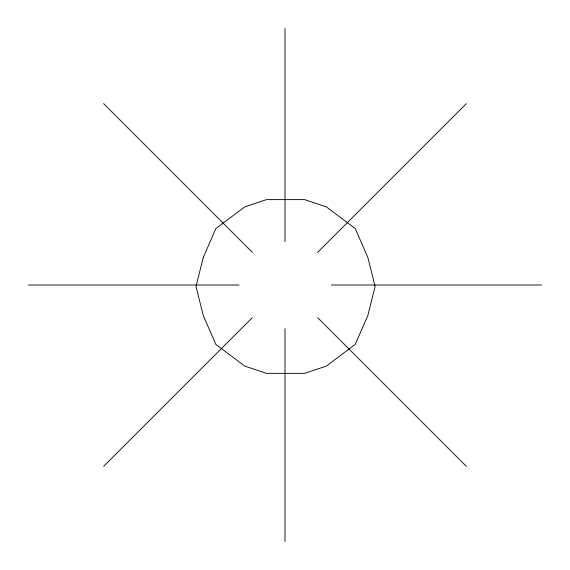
<?xml version="1.0" encoding="UTF-8"?>
<svg xmlns="http://www.w3.org/2000/svg" width="570" height="570" viewBox="0 0 570 570"><rect width="100%" height="100%" fill="white"/><g stroke="black" fill="none" stroke-linecap="round" stroke-linejoin="round"><path stroke-width="0.85" d="M103.626 466.374L252.254 317.746M317.519 252.482L466.374 103.626M28.5 285L239.008 285M331.312 285L541.5 285M103.626 103.626L252.482 252.482M317.746 317.746L466.374 466.374M285 28.5L285 241.659M285 328.641L285 541.5M203.248 257.526L196.009 286.482L203.248 315.438L215.845 344.394L244.801 366.111L266.518 373.35L304.594 373.35L326.311 366.111L355.267 344.394L367.864 315.438L375.103 286.482L367.864 257.526L355.267 228.57L326.311 206.853L304.594 199.614L266.518 199.614L244.801 206.853L215.845 228.57L203.248 257.526"/></g></svg>
